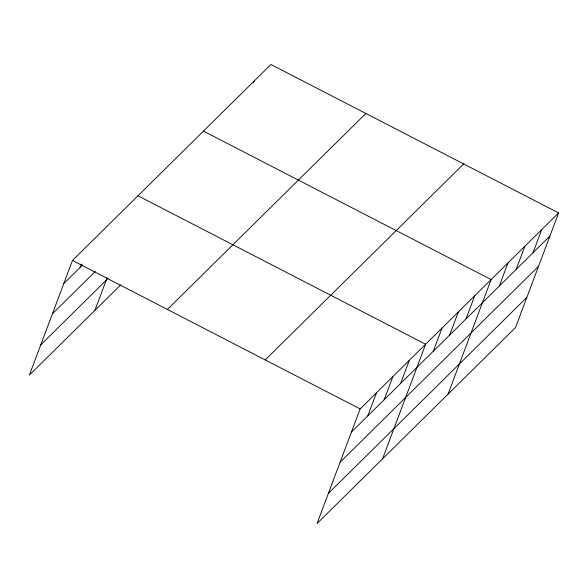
<?xml version="1.0" encoding="UTF-8"?>
<svg xmlns="http://www.w3.org/2000/svg" width="588" height="588" viewBox="0 0 588 588"><rect width="100%" height="100%" fill="white"/><g stroke="black" fill="none" stroke-linecap="round" stroke-linejoin="round"><path stroke-width="0.88" d="M558.6 212.929L360.135 408.91L317.057 523.518L515.522 327.538L558.6 212.929L270.943 64.482L72.478 260.462L29.4 375.07L120.716 284.901M80.152 267.437L81.438 264.012M94.896 310.398L107.185 277.69M253.428 82.857L254.075 81.144M367.809 415.885L376.511 392.74M384.185 399.715L392.88 376.577M400.553 383.552L409.255 360.407M382.553 458.846L425.631 344.237L137.974 195.789M433.305 351.212L442 328.067M449.673 335.042L458.375 311.905M466.049 318.88L474.751 295.735M448.041 394.173L491.12 279.565L203.463 131.117M499.293 286.047L507.988 262.909M516.161 269.392L524.864 246.247M533.029 252.737L541.732 229.592M63.776 283.607L82.673 264.953M52.435 313.786L95.256 271.502M40.748 344.884L108.126 278.344M167.404 309.45L365.868 113.469M265.21 359.922L463.675 163.942M351.433 432.055L549.898 236.075M340.092 462.234L538.557 266.261M328.405 493.332L526.87 297.352M72.478 260.462L360.135 408.91"/></g></svg>
